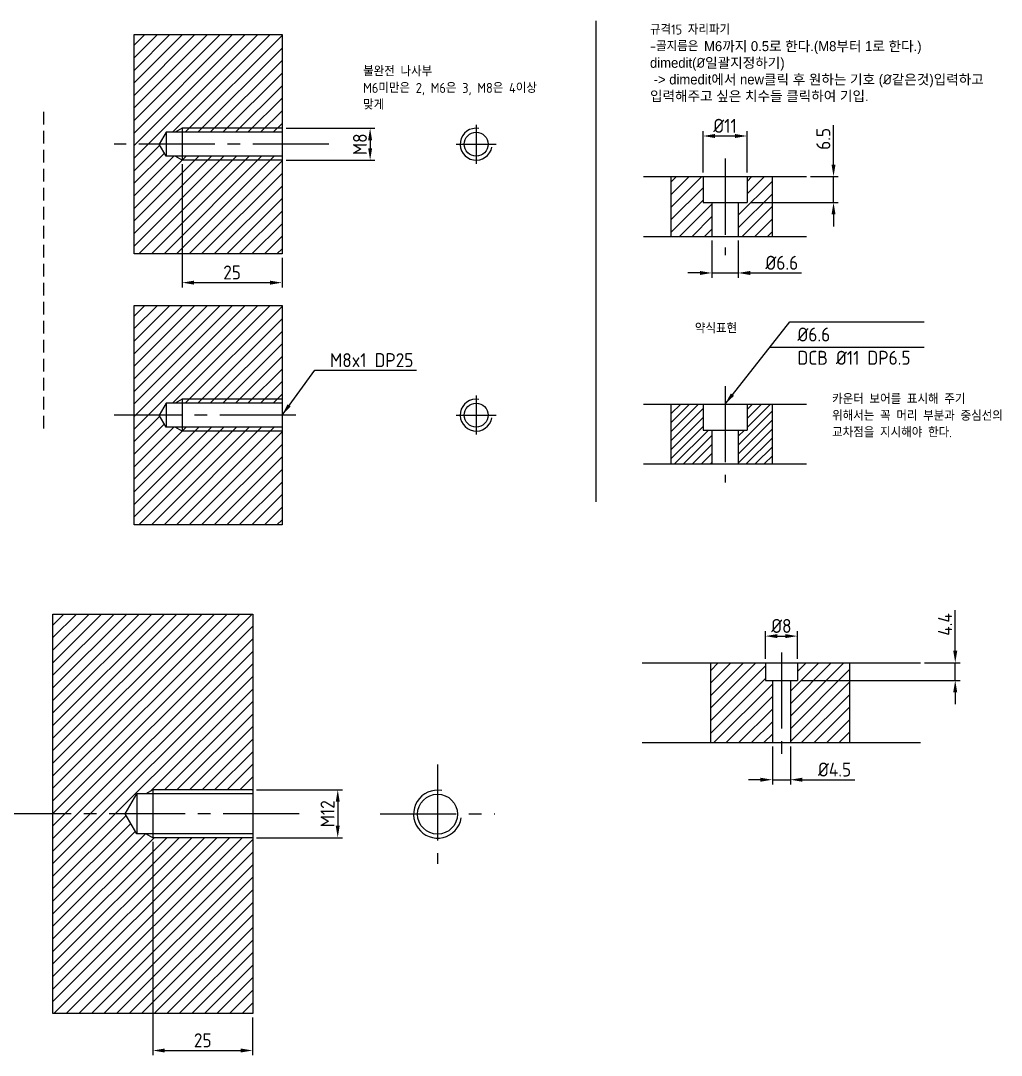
# Model space of a CAD drawing. Header units: millimetres. Extents: x 0 to 10991, y 0 to 768.
# Drawn here: x 1197 to 1442.5, y 157.6 to 416.7 of the extents above; entities that cross this region are included whole.
import ezdxf

# ---------------------------------------------------------------- set-up
doc = ezdxf.new("R2010")
doc.units = ezdxf.units.MM
doc.linetypes.add('CENTER2', pattern=[28.575, 19.05, -3.175, 3.175, -3.175])
doc.linetypes.add('HIDDEN2', pattern=[4.7625, 3.175, -1.5875])
for name, color, linetype in [('가는실선', 7, 'Continuous'), ('문자', 2, 'Continuous'), ('숨은선', 2, 'HIDDEN2'), ('외형선', 3, 'Continuous'), ('중심선', 7, 'CENTER2')]:
    doc.layers.add(name, color=color, linetype=linetype)
doc.styles.get("Standard").update_dxf_attribs({"font": 'isocp.shx', "bigfont": 'whgtxt.shx'})
doc.dimstyles.new('ISO-25', dxfattribs={"dimtxt": 3.5, "dimasz": 3, "dimexe": 1.2, "dimexo": 1, "dimgap": 0.8, "dimtad": 1, "dimdec": 3, "dimdsep": 46, "dimtxsty": 'Standard', "dimcen": 0, "dimclrd": 7, "dimclre": 7, "dimclrt": 2, "dimadec": 0, "dimazin": 2, "dimtfac": 1, "dimtdec": 3, "dimtmove": 0, "dimatfit": 3, "dimfxl": 0, "dimlwd": -1, "dimlwe": -1, "dimarcsym": 0})

# ---------------------------------------------------------------- blocks, each defined once
blk = doc.blocks.new('*D18')
at = {"layer": 'Defpoints', "color": 0}
for p in [(1262.43, 389.72), (1262.43, 381.72), (1284.49, 381.72)]:
    blk.add_point(p, dxfattribs=at)
at = {"layer": '외형선', "color": 7}
for p, q in [((1263.43, 389.72), (1285.69, 389.72)), ((1284.49, 386.72), (1284.49, 384.72)), ((1263.43, 381.72), (1285.69, 381.72))]:
    blk.add_line(p, q, dxfattribs=at)
for points in [[(1283.99, 386.72), (1284.99, 386.72), (1284.49, 389.72)], [(1283.99, 384.72), (1284.99, 384.72), (1284.49, 381.72)]]:
    blk.add_solid(points, dxfattribs=at)
at = {"layer": '외형선', "color": 2, "insert": (1281.94, 385.72), "char_height": 3.5, "attachment_point": 5, "rotation": 90}
blk.add_mtext('M8', dxfattribs=at)
blk = doc.blocks.new('*D19')
at = {"layer": 'Defpoints', "color": 0}
for p in [(1237.43, 381.72), (1262.43, 358.27), (1262.43, 351.06)]:
    blk.add_point(p, dxfattribs=at)
at = {"layer": '외형선', "color": 7}
for p, q in [((1237.43, 380.72), (1237.43, 349.86)), ((1262.43, 357.27), (1262.43, 349.86)), ((1240.43, 351.06), (1259.43, 351.06))]:
    blk.add_line(p, q, dxfattribs=at)
for points in [[(1240.43, 351.56), (1240.43, 350.56), (1237.43, 351.06)], [(1259.43, 351.56), (1259.43, 350.56), (1262.43, 351.06)]]:
    blk.add_solid(points, dxfattribs=at)
at = {"layer": '외형선', "color": 2, "insert": (1249.93, 353.61), "char_height": 3.5, "attachment_point": 5}
blk.add_mtext('25', dxfattribs=at)
blk = doc.blocks.new('*D20')
at = {"layer": 'Defpoints', "color": 0}
for p in [(1378.85, 387.79), (1367.85, 377.64), (1378.85, 377.64)]:
    blk.add_point(p, dxfattribs=at)
at = {"layer": '외형선', "color": 7}
for p, q in [((1367.85, 378.64), (1367.85, 388.99)), ((1378.85, 378.64), (1378.85, 388.99)), ((1370.85, 387.79), (1375.85, 387.79))]:
    blk.add_line(p, q, dxfattribs=at)
for points in [[(1370.85, 388.29), (1370.85, 387.29), (1367.85, 387.79)], [(1375.85, 388.29), (1375.85, 387.29), (1378.85, 387.79)]]:
    blk.add_solid(points, dxfattribs=at)
at = {"layer": '외형선', "color": 2, "insert": (1373.35, 390.34), "char_height": 3.5, "attachment_point": 5}
blk.add_mtext('%%C11', dxfattribs=at)
blk = doc.blocks.new('*D21')
at = {"layer": 'Defpoints', "color": 0}
for p in [(1393.76, 377.64), (1400.51, 377.64), (1378.85, 371.14)]:
    blk.add_point(p, dxfattribs=at)
at = {"layer": '외형선', "color": 7}
for p, q in [((1400.51, 380.64), (1400.51, 390.49)), ((1394.76, 377.64), (1401.71, 377.64)), ((1400.51, 371.14), (1400.51, 377.64)), ((1379.85, 371.14), (1401.71, 371.14)), ((1400.51, 368.14), (1400.51, 365.14))]:
    blk.add_line(p, q, dxfattribs=at)
for points in [[(1400.01, 380.64), (1401.01, 380.64), (1400.51, 377.64)], [(1400.01, 368.14), (1401.01, 368.14), (1400.51, 371.14)]]:
    blk.add_solid(points, dxfattribs=at)
at = {"layer": '외형선', "color": 2, "insert": (1397.96, 387.07), "char_height": 3.5, "attachment_point": 5, "rotation": 90}
blk.add_mtext('6.5', dxfattribs=at)
blk = doc.blocks.new('*D22')
at = {"layer": 'Defpoints', "color": 0}
for p in [(1370.05, 362.64), (1376.65, 362.64), (1376.65, 353.49)]:
    blk.add_point(p, dxfattribs=at)
at = {"layer": '외형선', "color": 7}
for p, q in [((1370.05, 361.64), (1370.05, 352.29)), ((1376.65, 361.64), (1376.65, 352.29)), ((1367.05, 353.49), (1364.05, 353.49)), ((1370.05, 353.49), (1376.65, 353.49)), ((1379.65, 353.49), (1392.47, 353.49))]:
    blk.add_line(p, q, dxfattribs=at)
for points in [[(1367.05, 353.99), (1367.05, 352.99), (1370.05, 353.49)], [(1379.65, 353.99), (1379.65, 352.99), (1376.65, 353.49)]]:
    blk.add_solid(points, dxfattribs=at)
at = {"layer": '외형선', "color": 2, "insert": (1387.56, 356.04), "char_height": 3.5, "attachment_point": 5}
blk.add_mtext('%%C6.6', dxfattribs=at)
blk = doc.blocks.new('*D50')
at = {"layer": 'Defpoints', "color": 0}
for p in [(1255.08, 224.05), (1255.08, 212.05), (1276.38, 212.05)]:
    blk.add_point(p, dxfattribs=at)
at = {"layer": '외형선', "color": 7}
for p, q in [((1256.08, 224.05), (1277.58, 224.05)), ((1276.38, 221.05), (1276.38, 215.05)), ((1256.08, 212.05), (1277.58, 212.05))]:
    blk.add_line(p, q, dxfattribs=at)
for points in [[(1275.88, 221.05), (1276.88, 221.05), (1276.38, 224.05)], [(1275.88, 215.05), (1276.88, 215.05), (1276.38, 212.05)]]:
    blk.add_solid(points, dxfattribs=at)
at = {"layer": '외형선', "color": 2, "insert": (1273.83, 218.05), "char_height": 3.5, "attachment_point": 5, "rotation": 90}
blk.add_mtext('M12', dxfattribs=at)
blk = doc.blocks.new('*D51')
at = {"layer": 'Defpoints', "color": 0}
for p in [(1230.08, 212.05), (1255.08, 168.05), (1255.08, 158.76)]:
    blk.add_point(p, dxfattribs=at)
at = {"layer": '외형선', "color": 7}
for p, q in [((1230.08, 211.05), (1230.08, 157.56)), ((1255.08, 167.05), (1255.08, 157.56)), ((1233.08, 158.76), (1252.08, 158.76))]:
    blk.add_line(p, q, dxfattribs=at)
for points in [[(1233.08, 159.26), (1233.08, 158.26), (1230.08, 158.76)], [(1252.08, 159.26), (1252.08, 158.26), (1255.08, 158.76)]]:
    blk.add_solid(points, dxfattribs=at)
at = {"layer": '외형선', "color": 2, "insert": (1242.58, 161.31), "char_height": 3.5, "attachment_point": 5}
blk.add_mtext('25', dxfattribs=at)
blk = doc.blocks.new('*D52')
at = {"layer": 'Defpoints', "color": 0}
for p in [(1391.45, 262.54), (1383.45, 255.86), (1391.45, 255.86)]:
    blk.add_point(p, dxfattribs=at)
at = {"layer": '외형선', "color": 7}
for p, q in [((1383.45, 256.86), (1383.45, 263.74)), ((1386.45, 262.54), (1388.45, 262.54)), ((1391.45, 256.86), (1391.45, 263.74))]:
    blk.add_line(p, q, dxfattribs=at)
for points in [[(1386.45, 263.04), (1386.45, 262.04), (1383.45, 262.54)], [(1388.45, 263.04), (1388.45, 262.04), (1391.45, 262.54)]]:
    blk.add_solid(points, dxfattribs=at)
at = {"layer": '외형선', "color": 2, "insert": (1387.45, 265.09), "char_height": 3.5, "attachment_point": 5}
blk.add_mtext('%%C8', dxfattribs=at)
blk = doc.blocks.new('*D53')
at = {"layer": 'Defpoints', "color": 0}
for p in [(1385.2, 235.86), (1389.7, 235.86), (1389.7, 226.58)]:
    blk.add_point(p, dxfattribs=at)
at = {"layer": '외형선', "color": 7}
for p, q in [((1385.2, 234.86), (1385.2, 225.38)), ((1389.7, 234.86), (1389.7, 225.38)), ((1382.2, 226.58), (1379.2, 226.58)), ((1385.2, 226.58), (1389.7, 226.58)), ((1392.7, 226.58), (1405.84, 226.58))]:
    blk.add_line(p, q, dxfattribs=at)
for points in [[(1382.2, 227.08), (1382.2, 226.08), (1385.2, 226.58)], [(1392.7, 227.08), (1392.7, 226.08), (1389.7, 226.58)]]:
    blk.add_solid(points, dxfattribs=at)
at = {"layer": '외형선', "color": 2, "insert": (1400.77, 229.13), "char_height": 3.5, "attachment_point": 5}
blk.add_mtext('%%C4.5', dxfattribs=at)
blk = doc.blocks.new('*D54')
at = {"layer": 'Defpoints', "color": 0}
for p in [(1422.29, 255.86), (1430.98, 255.86), (1391.45, 251.46)]:
    blk.add_point(p, dxfattribs=at)
at = {"layer": '외형선', "color": 7}
for p, q in [((1430.98, 258.86), (1430.98, 269.06)), ((1423.29, 255.86), (1432.18, 255.86)), ((1430.98, 251.46), (1430.98, 255.86)), ((1392.45, 251.46), (1432.18, 251.46)), ((1430.98, 248.46), (1430.98, 245.46))]:
    blk.add_line(p, q, dxfattribs=at)
for points in [[(1430.48, 258.86), (1431.48, 258.86), (1430.98, 255.86)], [(1430.48, 248.46), (1431.48, 248.46), (1430.98, 251.46)]]:
    blk.add_solid(points, dxfattribs=at)
at = {"layer": '외형선', "color": 2, "insert": (1428.43, 265.46), "char_height": 3.5, "attachment_point": 5, "rotation": 90}
blk.add_mtext('4.4', dxfattribs=at)

msp = doc.modelspace()

# ---------------------------------------------------------------- hatches: boundary and pattern name
at = {"layer": '가는실선'}
h = msp.add_hatch(dxfattribs=at)
h.set_pattern_fill('ANSI31', color=256, scale=0.7)
h.set_pattern_definition([(45, (0, 27.4536), (-1.571545, 1.571545), [])])
h.paths.add_polyline_path([(1262.43, 413.1775), (1225.4128, 413.1775), (1225.4128, 385.7239), (1231.7061, 385.7239), (1233.4301, 388.7101), (1235.6758, 388.7111), (1237.43, 389.7239), (1262.43, 389.7239)])
h.paths.add_polyline_path([(1262.43, 381.7239), (1237.43, 381.7239), (1235.7201, 382.7112), (1233.4301, 382.7101), (1231.69, 385.7239), (1225.4128, 385.7239), (1225.4128, 358.2704), (1262.43, 358.2704)])
h.paths.add_polyline_path([(1262.43, 382.7239), (1237.43, 382.712), (1237.43, 381.7239), (1262.43, 381.7239)], flags=17)
h.paths.add_polyline_path([(1262.43, 389.7239), (1237.43, 389.7239), (1237.43, 388.712), (1262.43, 388.7239)], flags=17)
h = msp.add_hatch(dxfattribs=at)
h.set_pattern_fill('ANSI31', color=256, scale=0.7)
h.set_pattern_definition([(45, (-40.7883, -9.1502), (-1.5715448, 1.5715448), [])])
h.paths.add_polyline_path([(1367.8475, 371.1404), (1367.8475, 377.6404), (1359.8673, 377.6404), (1359.8673, 362.6404), (1370.0475, 362.6404), (1370.0475, 371.1404)])
h.paths.add_polyline_path([(1385.1943, 377.6404), (1378.8475, 377.6404), (1378.8475, 371.1404), (1376.6475, 371.1404), (1376.6475, 362.6404), (1385.1943, 362.6404)])
h = msp.add_hatch(dxfattribs=at)
h.set_pattern_fill('ANSI31', color=256, scale=0.7)
h.set_pattern_definition([(45, (0, -40.3795), (-1.571545, 1.571545), [])])
h.paths.add_polyline_path([(1262.43, 345.3445), (1225.4128, 345.3445), (1225.4128, 317.8909), (1231.7061, 317.8909), (1233.4301, 320.877), (1235.6758, 320.8781), (1237.43, 321.8909), (1262.43, 321.8909)])
h.paths.add_polyline_path([(1262.43, 313.8909), (1237.43, 313.8909), (1235.7201, 314.8781), (1233.4301, 314.877), (1231.69, 317.8909), (1225.4128, 317.8909), (1225.4128, 290.4373), (1262.43, 290.4373)])
h.paths.add_polyline_path([(1262.43, 314.8909), (1237.43, 314.8789), (1237.43, 313.8909), (1262.43, 313.8909)], flags=17)
h.paths.add_polyline_path([(1262.43, 321.8909), (1237.43, 321.8909), (1237.43, 320.8789), (1262.43, 320.8909)], flags=17)
h = msp.add_hatch(dxfattribs=at)
h.set_pattern_fill('ANSI31', color=256, scale=0.5)
h.set_pattern_definition([(45, (0, -22.3199), (-1.122532, 1.122532), [])])
h.paths.add_polyline_path([(1367.8475, 314.1607), (1367.8475, 320.6607), (1359.8673, 320.6607), (1359.8673, 305.6607), (1370.0475, 305.6607), (1370.0475, 314.1607)])
h.paths.add_polyline_path([(1385.1943, 320.6607), (1378.8475, 320.6607), (1378.8475, 314.1607), (1376.6475, 314.1607), (1376.6475, 305.6607), (1385.1943, 305.6607)])
h = msp.add_hatch(dxfattribs=at)
h.set_pattern_fill('ANSI31', color=256, scale=0.7)
h.paths.add_polyline_path([(1255.0841, 268.0519), (1205.0841, 268.0519), (1205.0841, 218.0519), (1223.1973, 218.0519), (1226.0841, 223.0519), (1228.352, 223.0519), (1230.0841, 224.0519), (1255.0841, 224.0519)])
h.paths.add_polyline_path([(1255.0841, 212.0519), (1230.0841, 212.0519), (1228.352, 213.0519), (1226.0841, 213.0519), (1223.1973, 218.0519), (1205.0841, 218.0519), (1205.0841, 168.0519), (1255.0841, 168.0519)])
h = msp.add_hatch(dxfattribs=at)
h.set_pattern_fill('ANSI31', color=256, scale=0.7)
h.paths.add_polyline_path([(1404.5349, 255.8626), (1391.448, 255.8626), (1391.448, 251.4626), (1389.698, 251.4626), (1389.698, 235.8626), (1404.5349, 235.8626)])
h.paths.add_polyline_path([(1385.198, 251.4626), (1383.448, 251.4626), (1383.448, 255.8626), (1369.6831, 255.8626), (1369.6831, 235.8626), (1385.198, 235.8626)])

# ---------------------------------------------------------------- linework, layer by layer
for p, q in [((1237.43, 389.7239), (1235.698, 388.7239)), ((1262.43, 389.7239), (1237.43, 389.7239)), ((1237.43, 381.7239), (1235.7201, 382.7112)), ((1262.43, 381.7239), (1237.43, 381.7239)), ((1384.5625, 334.9298), (1423.2272, 334.9298)), ((1237.43, 321.8909), (1235.698, 320.8909)), ((1262.43, 321.8909), (1237.43, 321.8909)), ((1237.43, 313.8909), (1235.7201, 314.8781)), ((1262.43, 313.8909), (1237.43, 313.8909)), ((1230.0841, 224.0519), (1228.352, 223.0519)), ((1255.0841, 224.0519), (1230.0841, 224.0519)), ((1230.0841, 212.0519), (1228.352, 213.0519)), ((1255.0841, 212.0519), (1230.0841, 212.0519))]:
    msp.add_line(p, q, dxfattribs=at)
for centre, radius, end in [((1311.0364, 385.7239), 4, 350), ((1311.0364, 317.8909), 4, 350), ((1301.3687, 217.9471), 6, 351.000934)]:
    msp.add_arc(centre, radius, 80, end, dxfattribs=at)
at = {"layer": '숨은선'}
msp.add_line((1202.6753, 393.8703), (1202.6753, 313.2201), dxfattribs=at)
at = {"layer": '외형선'}
for p, q in [((1340.9678, 416.6669), (1340.9678, 296.2007)), ((1225.4128, 413.1775), (1262.43, 413.1775)), ((1225.4128, 358.2704), (1225.4128, 413.1775)), ((1262.43, 413.1775), (1262.43, 358.2704)), ((1233.4301, 388.7101), (1231.6981, 385.7101)), ((1262.43, 388.7239), (1233.4301, 388.7101)), ((1233.4301, 388.7101), (1233.4301, 382.7101)), ((1237.43, 389.7239), (1237.43, 381.7239)), ((1233.4301, 382.7101), (1231.6981, 385.7101)), ((1262.43, 382.7239), (1233.4301, 382.7101)), ((1352.9324, 377.6404), (1393.7626, 377.6404)), ((1359.8673, 362.6404), (1359.8673, 377.6404)), ((1367.8475, 377.6404), (1367.8475, 371.1404)), ((1378.8475, 377.6404), (1378.8475, 371.1404)), ((1385.1943, 362.6404), (1385.1943, 377.6404)), ((1367.8475, 371.1404), (1378.8475, 371.1404)), ((1370.0475, 371.1404), (1370.0475, 362.6404)), ((1376.6475, 371.1404), (1376.6475, 362.6404)), ((1352.9324, 362.6404), (1393.7626, 362.6404)), ((1262.43, 358.2704), (1225.4128, 358.2704)), ((1225.4128, 345.3445), (1262.43, 345.3445)), ((1225.4128, 290.4373), (1225.4128, 345.3445)), ((1262.43, 345.3445), (1262.43, 290.4373)), ((1237.43, 321.8909), (1237.43, 313.8909)), ((1233.4301, 320.877), (1231.6981, 317.877)), ((1262.43, 320.8909), (1233.4301, 320.877)), ((1233.4301, 320.877), (1233.4301, 314.877)), ((1352.9324, 320.6607), (1393.7626, 320.6607)), ((1359.8673, 305.6607), (1359.8673, 320.6607)), ((1367.8475, 320.6607), (1367.8475, 314.1607)), ((1378.8475, 320.6607), (1378.8475, 314.1607)), ((1385.1943, 305.6607), (1385.1943, 320.6607)), ((1233.4301, 314.877), (1231.6981, 317.877)), ((1262.43, 314.8909), (1233.4301, 314.877)), ((1367.8475, 314.1607), (1378.8475, 314.1607)), ((1370.0475, 314.1607), (1370.0475, 305.6607)), ((1376.6475, 314.1607), (1376.6475, 305.6607)), ((1352.9324, 305.6607), (1393.7626, 305.6607)), ((1262.43, 290.4373), (1225.4128, 290.4373)), ((1205.0841, 268.0519), (1255.0841, 268.0519)), ((1205.0841, 168.0519), (1205.0841, 268.0519)), ((1255.0841, 268.0519), (1255.0841, 168.0519)), ((1352.6066, 255.8626), (1422.2894, 255.8626)), ((1369.6831, 255.8626), (1369.6831, 235.8626)), ((1383.448, 255.8626), (1383.448, 251.4626)), ((1391.448, 255.8626), (1391.448, 251.4626)), ((1404.5349, 255.8626), (1404.5349, 235.8626)), ((1383.448, 251.4626), (1391.448, 251.4626)), ((1385.198, 251.4626), (1385.198, 235.8626)), ((1389.698, 251.4626), (1389.698, 235.8626)), ((1352.6066, 235.8626), (1422.2894, 235.8626)), ((1223.1973, 218.0519), (1226.0841, 223.0519)), ((1255.0841, 223.0519), (1226.0841, 223.0519)), ((1226.0841, 223.0519), (1226.0841, 213.0519)), ((1230.0841, 224.0519), (1230.0841, 212.0519)), ((1226.0841, 213.0519), (1223.1973, 218.0519)), ((1255.0841, 213.0519), (1226.0841, 213.0519)), ((1255.0841, 168.0519), (1205.0841, 168.0519))]:
    msp.add_line(p, q, dxfattribs=at)
for centre, radius in [((1311.0364, 385.7239), 3), ((1311.0364, 317.8909), 3), ((1301.3687, 217.9471), 5)]:
    msp.add_circle(centre, radius, dxfattribs=at)
at = {"layer": '중심선'}
for p, q in [((1311.0364, 390.6236), (1311.0364, 380.8587)), ((1274.1809, 385.7239), (1220.3772, 385.7239)), ((1306.0469, 385.7239), (1316.0683, 385.7239)), ((1373.3475, 382.1279), (1373.3475, 357.9708)), ((1373.3475, 325.1482), (1373.3475, 300.9911)), ((1311.0364, 322.7905), (1311.0364, 313.0257)), ((1265.9267, 317.8909), (1220.3772, 317.8909)), ((1306.0469, 317.8909), (1316.0683, 317.8909)), ((1387.448, 258.4548), (1387.448, 232.9196)), ((1301.3687, 230.3786), (1301.3687, 205.5155)), ((1266.7627, 218.0519), (1194.7425, 218.0519)), ((1286.9883, 218.0519), (1315.7491, 218.0519))]:
    msp.add_line(p, q, dxfattribs=at)

# ---------------------------------------------------------------- texts
at = {"layer": '문자', "char_height": 2.5, "attachment_point": 1}
for s, width, insert in [('규격15 자리파기\\P-골지름은 {\\fGulim|b0|i0|c129|p50;M6까지 0.5로 한다.(M8부터 1로 한다.)\\Pdimedit(\\fISOCPEUR|b0|i0|c0|p34;%%C\\fGulim|b0|i0|c129|p50;일괄지정하기)\\P -> dimedit에서 new클릭 후 원하는 기호 (\\fISOCPEUR|b0|i0|c0|p34;%%C\\fGulim|b0|i0|c129|p50;같은것)입력하고 입력해주고 싶은 치수들 클릭하여 기입.}', 87.91333, (1354.557, 415.707)), ('불완전 나사부\\PM6미만은 2, M6은 3, M8은 4이상 맞게 ', 45.361345, (1282.7358, 405.252)), ('약식표현', 34.228336, (1365.7894, 340.8956)), ('카운터 보어를 표시해 주기 위해서는 꼭 머리 부분과 중심선의 교차점을 지시해야 한다.', 44.416663, (1400.1471, 323.1688))]:
    msp.add_mtext_dynamic_manual_height_columns(s, width=width, gutter_width=12.5, heights=[0], dxfattribs=dict(at, insert=insert))
at = {"layer": '외형선', "color": 2, "char_height": 3.5, "attachment_point": 7}
for s, insert in [('%%C6.6\\PDCB %%C11 DP6.5', (1391.4748, 330.4894)), ('M8x1 DP25', (1274.443, 329.9039))]:
    msp.add_mtext(s, dxfattribs=dict(at, insert=insert))

# ---------------------------------------------------------------- dimensions: what is measured, and where the dimension line sits
at = {"layer": '외형선'}
for base, p1, p2, picture, middle in [((1378.8475, 387.7903), (1367.8475, 377.6404), (1378.8475, 377.6404), '*D20', (1373.3475, 390.3403)), ((1376.6475, 353.4903), (1370.0475, 362.6404), (1376.6475, 362.6404), '*D22', (1387.5593, 356.0403)), ((1391.448, 262.5375), (1383.448, 255.8626), (1391.448, 255.8626), '*D52', (1387.448, 265.0875)), ((1389.698, 226.5836), (1385.198, 235.8626), (1389.698, 235.8626), '*D53', (1400.7705, 229.1336))]:
    dim = msp.add_linear_dim(base=base, p1=p1, p2=p2, text='%%C<>', dimstyle='ISO-25', dxfattribs=at)
    dim.commit()
    dim.dimension.update_dxf_attribs({"geometry": picture, "text_midpoint": middle})
dim = msp.add_linear_dim(base=(1284.4899, 381.7239), p1=(1262.43, 389.7239), p2=(1262.43, 381.7239), angle=90, text='M<>', dimstyle='ISO-25', dxfattribs=at)
dim.commit()
dim.dimension.update_dxf_attribs({"geometry": '*D18', "text_midpoint": (1281.9399, 385.7239)})
for base, p1, p2, picture, middle in [((1400.5142, 377.6404), (1378.8475, 371.1404), (1393.7626, 377.6404), '*D21', (1397.9642, 387.0677)), ((1430.9771, 255.8626), (1391.448, 251.4626), (1422.2894, 255.8626), '*D54', (1428.4271, 265.4626))]:
    dim = msp.add_linear_dim(base=base, p1=p1, p2=p2, angle=90, dimstyle='ISO-25', dxfattribs=at)
    dim.commit()
    dim.dimension.update_dxf_attribs({"geometry": picture, "text_midpoint": middle})
for base, p1, p2, picture, middle in [((1262.43, 351.0591), (1237.43, 381.7239), (1262.43, 358.2704), '*D19', (1249.93, 353.6095)), ((1255.0841, 158.76), (1230.0841, 212.0519), (1255.0841, 168.0519), '*D51', (1242.5841, 161.3104))]:
    dim = msp.add_linear_dim(base=base, p1=p1, p2=p2, dimstyle='ISO-25', dxfattribs=at)
    dim.commit()
    dim.dimension.update_dxf_attribs({"geometry": picture, "text_midpoint": middle})
dim = msp.add_linear_dim(base=(1276.38, 212.0519), p1=(1255.0841, 224.0519), p2=(1255.0841, 212.0519), angle=90, text='M<>', dimstyle='ISO-25', dxfattribs=at)
dim.commit()
dim.dimension.update_dxf_attribs({"geometry": '*D50', "text_midpoint": (1276.38, 218.0519), "dimtype": 160})

# ---------------------------------------------------------------- leaders
at = {"layer": '외형선', "annotation_type": 0, "has_hookline": 1, "hookline_direction": 0}
for points, text_width in [([(1373.3475, 320.6607), (1389.5614, 341.29), (1392.5614, 341.29)], 29.8658), ([(1262.43, 317.8909), (1270.643, 329.1039), (1273.643, 329.1039)], 21.6554)]:
    msp.add_leader(points, dimstyle='ISO-25', override={"dimgap": 0.8, "dimtad": 1}, dxfattribs=dict(at, text_width=text_width))

doc.saveas('drawing.dxf')
